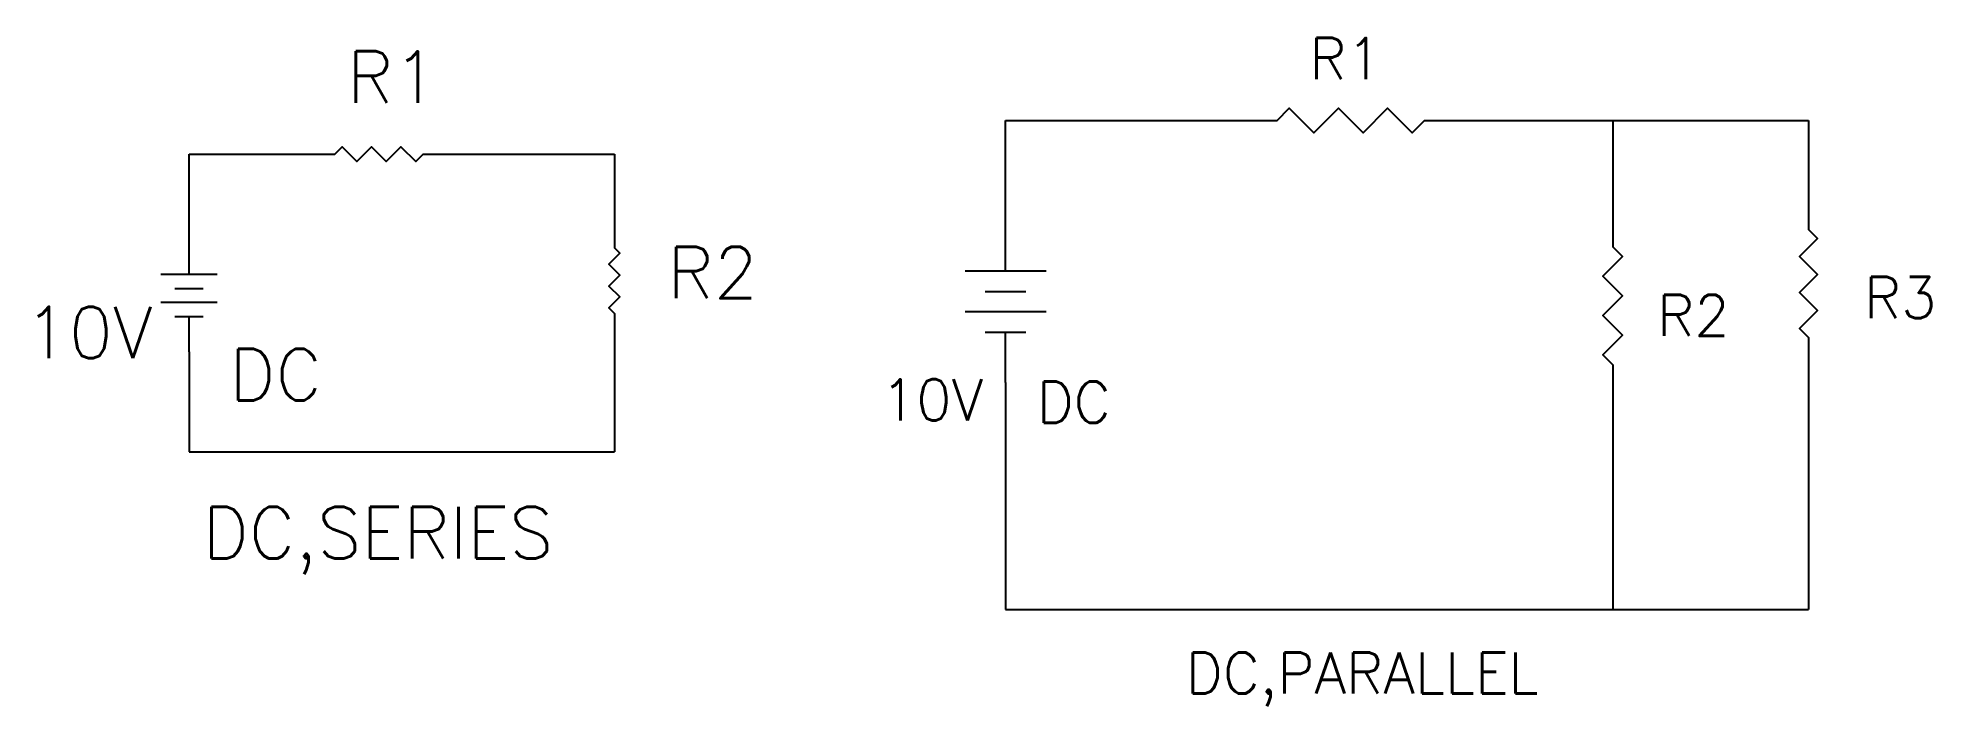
# Model space of a CAD drawing. Header units: inches. Extents: x 31 to 215, y -4 to 61.
import ezdxf

# ---------------------------------------------------------------- set-up
doc = ezdxf.new("R2010")
doc.units = ezdxf.units.IN
doc.header["$MEASUREMENT"] = 0
doc.styles.get("Standard").update_dxf_attribs({"font": 'txt.shx', "height": 4})

# ---------------------------------------------------------------- blocks, each defined once
blk = doc.blocks.new('Battery')
at = {"color": 7}
for p, q in [((0.175, -0.1), (0.175, 0.1)), ((0.275, -0.1), (0.275, 0.1)), ((0.125, 0.05), (0.125, -0.05)), ((0.225, 0.05), (0.225, -0.05)), ((0, 0), (0.125, 0)), ((0.275, 0), (0.4, 0))]:
    blk.add_line(p, q, dxfattribs=at)
blk = doc.blocks.new('Resistor')
at = {"color": 7}
blk.add_lwpolyline([(0, 0), (0.05, 0), (0.075, 0.025), (0.125, -0.025), (0.175, 0.025), (0.225, -0.025), (0.275, 0.025), (0.325, -0.025), (0.35, 0), (0.4, 0)], dxfattribs=at)

msp = doc.modelspace()

# ---------------------------------------------------------------- linework, layer by layer
for p, q in [((125.46, 43.16), (125.46, 52.9)), ((125.46, 52.9), (149.45, 52.9)), ((168.55, 52.9), (184.45, 52.9)), ((184.45, 52.9), (184.45, 42.54)), ((184.45, 52.9), (203.47, 52.9)), ((203.47, 52.9), (203.47, 44.05)), ((46.13, 41.34), (46.13, 49.63)), ((46.13, 49.63), (58.86, 49.63)), ((70.3, 49.63), (87.46, 49.63)), ((87.46, 49.63), (87.46, 41.59)), ((87.46, 33.1), (87.46, 20.71)), ((46.13, 30.43), (46.13, 20.71)), ((203.47, 30.06), (203.47, 5.41)), ((125.46, 27.43), (125.46, 5.41)), ((184.45, 27.25), (184.45, 5.41)), ((46.13, 20.71), (87.46, 20.71)), ((87.46, 20.83), (87.46, 20.71)), ((125.46, 5.41), (203.47, 5.41))]:
    msp.add_line(p, q)

# ---------------------------------------------------------------- block references
for p, xscale, yscale, zscale in [((149.45, 52.9), 47.75784612169969, 47.75784612169969, 47.75784612169969), ((58.86, 49.63), 28.59432072496054, 28.59432072496054, 28.59432072496054)]:
    msp.add_blockref('Resistor', p, dxfattribs=dict(xscale=xscale, yscale=yscale, zscale=zscale))
for name, p, xscale, yscale, zscale, rotation in [('Battery', (125.46, 27.43), 39.32999078956129, 39.32999078956129, 39.32999078956129, 90), ('Resistor', (184.45, 42.54), 38.2036689230208, 38.2036689230208, 38.2036689230208, 270), ('Resistor', (203.47, 44.05), 34.96606988830962, 34.96606988830962, 34.96606988830962, 270), ('Battery', (46.13, 30.43), 27.27273466586666, 27.27273466586666, 27.27273466586666, 90), ('Resistor', (87.46, 41.59), 21.24004563128271, 21.24004563128271, 21.24004563128271, 270)]:
    msp.add_blockref(name, p, dxfattribs=dict(xscale=xscale, yscale=yscale, zscale=zscale, rotation=rotation))

# ---------------------------------------------------------------- texts
for s, height, p in [('R1', 4, (154.98, 56.91)), ('R1', 5, (61.49, 54.62)), ('R2', 5, (92.61, 35.63)), ('R3', 4, (208.87, 33.69)), ('R2', 4, (188.78, 31.96)), ('10V', 5, (30.16, 29.8)), ('DC', 5, (50.04, 25.7)), ('10V', 4, (113.36, 23.76)), ('DC', 4, (128.48, 23.54)), ('DC,SERIES', 5, (47.45, 10.35)), ('DC,PARALLEL', 4, (142.96, -2.77))]:
    msp.add_text(s, height=height).set_placement(p)

doc.saveas('drawing.dxf')
